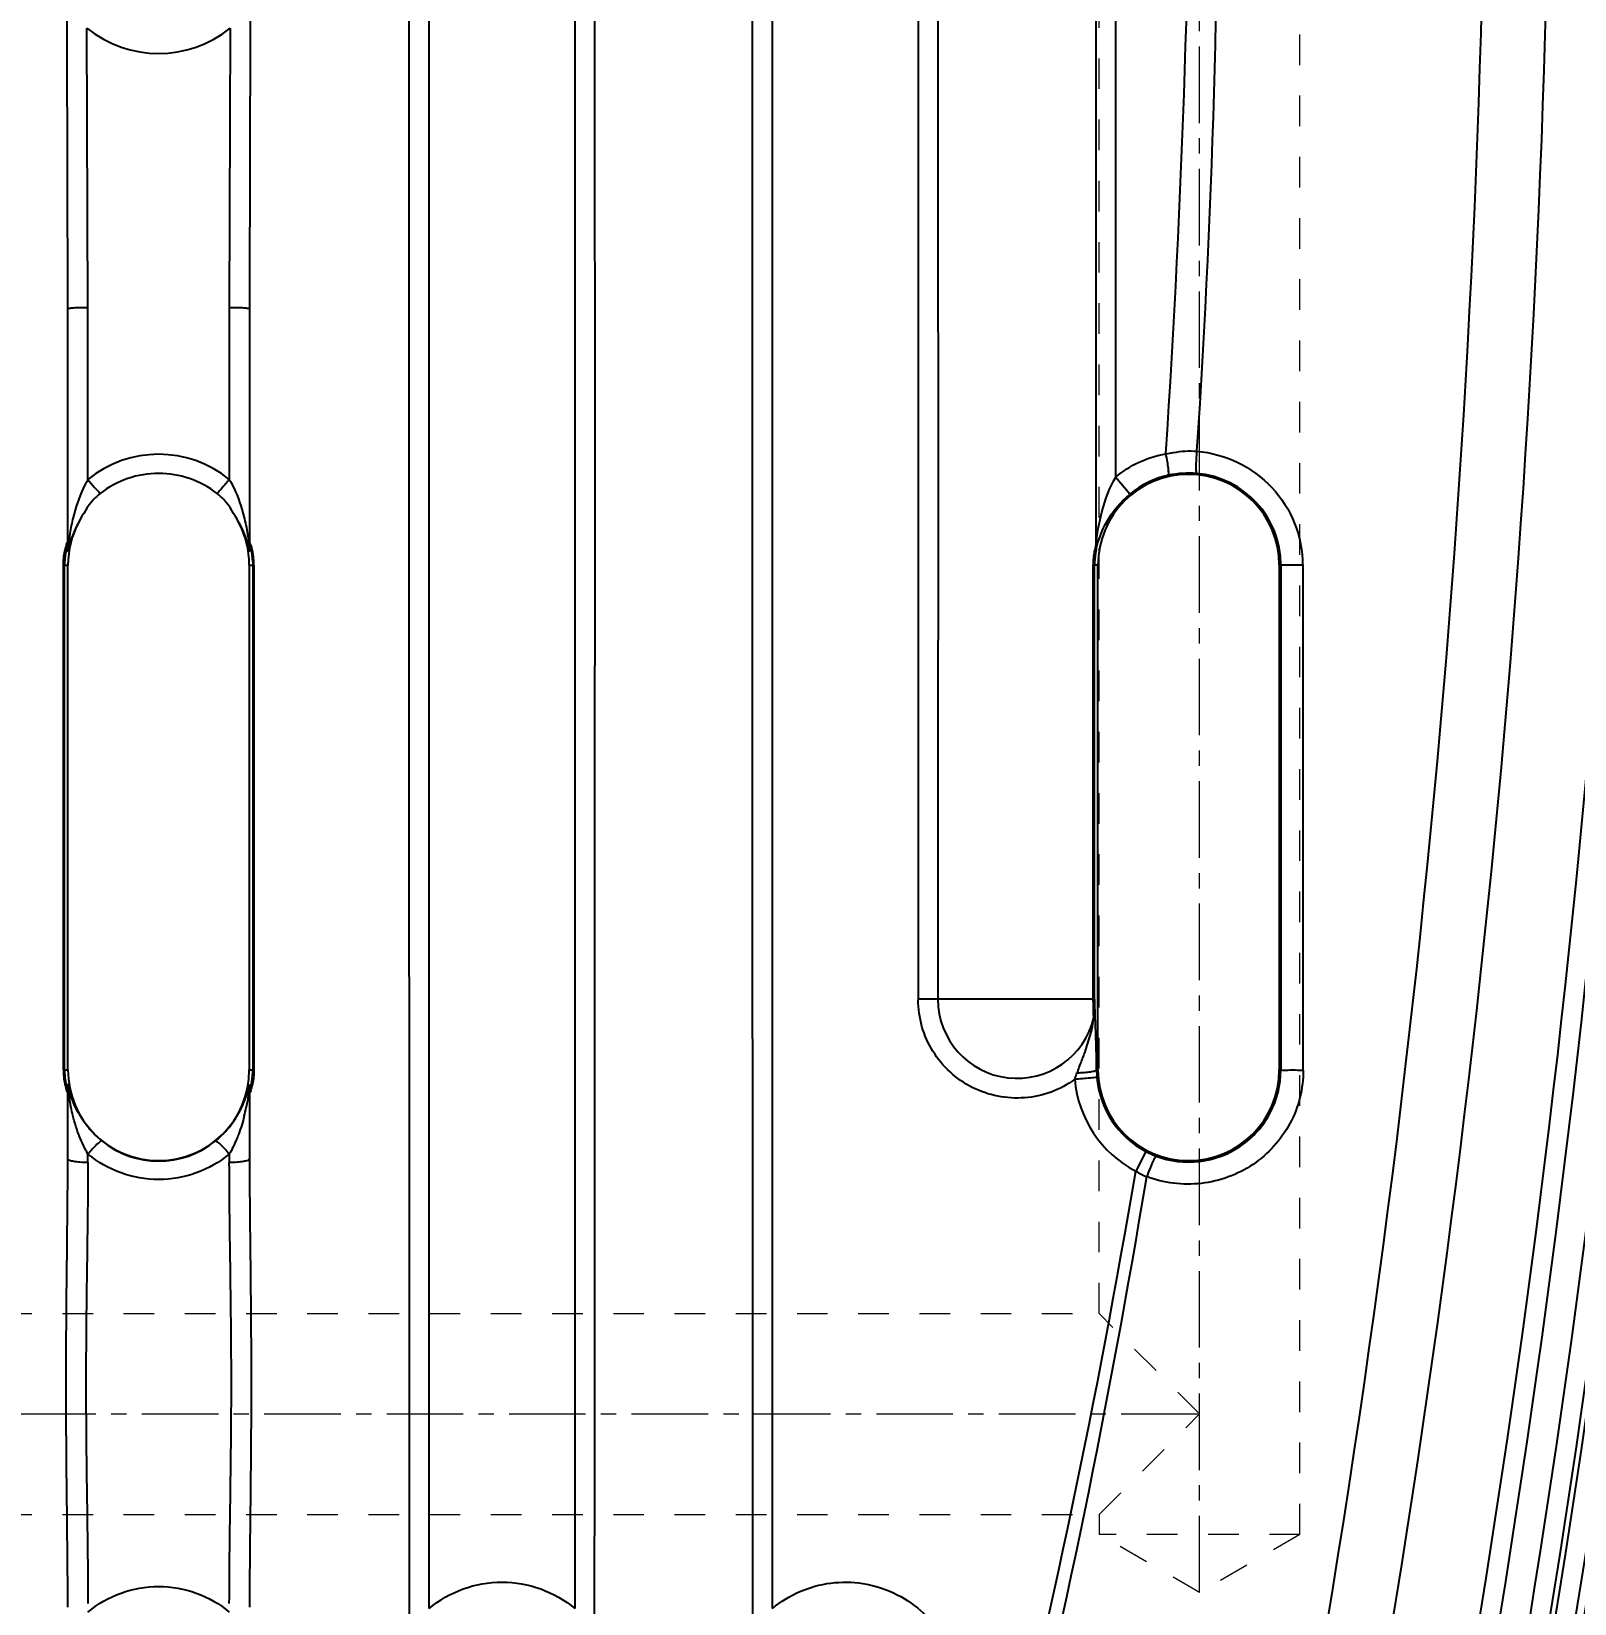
# Model space of a CAD drawing. Header units: millimetres. Extents: x 1147 to 12155, y -6137 to -4403.
# Drawn here: x 4220.6 to 4297.4, y -5354.2 to -5275.9 of the extents above; entities that cross this region are included whole.
import ezdxf

# ---------------------------------------------------------------- set-up
doc = ezdxf.new("R2010")
doc.units = ezdxf.units.MM
doc.header["$LTSCALE"] = 16.335
doc.header["$PDMODE"] = 3
doc.header["$PDSIZE"] = 0.3125
doc.linetypes.add('CENTER', pattern=[0.6, 0.375, -0.075, 0.075, -0.075])
doc.linetypes.add('HIDDEN', pattern=[0.2, 0.1, -0.1])
doc.layers.get('0').update_dxf_attribs({"linetype": 'CONTINUOUS'})
doc.layers.get('Defpoints').update_dxf_attribs({"linetype": 'CONTINUOUS'})
doc.layers.add('cool', color=153, linetype='HIDDEN', lineweight=9)
doc.layers.add('DEFAULT_2', color=8, linetype='HIDDEN')
doc.styles.get("Standard").update_dxf_attribs({"font": 'txt', "width": 0.8})
doc.dimstyles.get("Standard").update_dxf_attribs({"dimtxt": 0.15625, "dimasz": 0.1875, "dimexe": 0.125, "dimexo": 0.0625, "dimtad": 0, "dimtih": 1, "dimtoh": 1, "dimdsep": 46, "dimtxsty": 'Standard', "dimcen": 0.09, "dimadec": 0, "dimazin": 0, "dimtp": 0.01, "dimtm": 0.01, "dimtfac": 1, "dimtofl": 0, "dimtmove": 0, "dimatfit": 3, "dimfxl": 0, "dimtolj": 1, "dimarcsym": 0})

# ---------------------------------------------------------------- blocks, each defined once
blk = doc.blocks.new('*D706')
at = {"color": 4, "lineweight": -2}
blk.add_line((4382.928, -5433.772), (4392.478, -5433.772), dxfattribs=at)
at = {"layer": 'Defpoints', "color": 0}
for p in [(4103.729, -5263.772), (4382.866, -5433.772), (4392.478, -5433.772)]:
    blk.add_point(p, dxfattribs=at)
at = {"color": 6, "insert": (4405.811, -5433.772), "char_height": 8, "attachment_point": 5}
blk.add_mtext('\\A1;170.00', dxfattribs=at)
blk = doc.blocks.new('*D707')
at = {"color": 4, "lineweight": -2}
blk.add_line((4359.791, -5468.772), (4392.478, -5468.772), dxfattribs=at)
at = {"layer": 'Defpoints', "color": 0}
for p in [(4103.729, -5263.772), (4359.729, -5468.772), (4392.478, -5468.772)]:
    blk.add_point(p, dxfattribs=at)
at = {"color": 6, "insert": (4406.878, -5468.772), "char_height": 8, "attachment_point": 5}
blk.add_mtext('\\A1;205.00', dxfattribs=at)
blk = doc.blocks.new('*D709')
at = {"color": 4, "lineweight": -2}
blk.add_line((4348.729, -5479.834), (4348.729, -5513.096), dxfattribs=at)
at = {"layer": 'Defpoints', "color": 0}
for p in [(4103.729, -5263.772), (4348.729, -5479.772), (4348.729, -5513.096)]:
    blk.add_point(p, dxfattribs=at)
at = {"color": 6, "insert": (4348.729, -5528.03), "char_height": 8, "attachment_point": 5, "rotation": 90}
blk.add_mtext('\\A1;245.00', dxfattribs=at)
blk = doc.blocks.new('37')
at = {"layer": 'cool', "color": 1, "linetype": 'CENTER', "ltscale": 0.621977}
for p, q in [((1175, -89.887), (1175, 59)), ((720, -81), (1175, -81))]:
    blk.add_line(p, q, dxfattribs=at)
at = {"layer": 'cool', "ltscale": 0.932966}
for p, q in [((1170, -76), (1170, 45)), ((1180, -87), (1180, 45)), ((734.334, -76), (1170, -76)), ((1175, -81), (1170, -76)), ((1170, -86), (1175, -81)), ((734.334, -86), (1170, -86)), ((1170, -86), (1170, -87)), ((1180, -87), (1170, -87)), ((1175, -89.887), (1170, -87)), ((1180, -87), (1175, -89.887))]:
    blk.add_line(p, q, dxfattribs=at)

msp = doc.modelspace()

# ---------------------------------------------------------------- linework, layer by layer
at = {"color": 7, "linetype": 'Continuous'}
for p, q in [((4240.365, -5354.453), (4240.365, -5258.772)), ((4247.627, -5258.772), (4247.627, -5354.453)), ((4257.458, -5354.452), (4257.458, -5258.772)), ((4264.723, -5258.772), (4264.723, -5324.153)), ((4274.552, -5258.771), (4274.552, -5298.136)), ((4223.383, -5289.684), (4223.334, -5275.781)), ((4230.471, -5275.781), (4230.422, -5289.684)), ((4222.378, -5301.684), (4222.378, -5289.749)), ((4223.383, -5298.251), (4223.383, -5289.684)), ((4230.422, -5289.684), (4230.422, -5298.251)), ((4231.427, -5289.749), (4231.427, -5301.684)), ((4275.255, -5298.989), (4274.549, -5298.139)), ((4222.159, -5302.511), (4222.389, -5302.511)), ((4222.159, -5327.648), (4222.159, -5302.511)), ((4222.218, -5327.648), (4222.218, -5302.511)), ((4222.389, -5327.648), (4222.389, -5302.511)), ((4231.416, -5302.511), (4231.646, -5302.511)), ((4231.416, -5302.511), (4231.416, -5327.648)), ((4231.588, -5302.511), (4231.588, -5327.648)), ((4231.646, -5302.511), (4231.646, -5327.648)), ((4273.669, -5302.511), (4273.44, -5302.511)), ((4273.44, -5324.129), (4273.44, -5302.511)), ((4273.498, -5324.129), (4273.498, -5302.511)), ((4273.669, -5327.648), (4273.669, -5302.511)), ((4283.861, -5302.51), (4282.697, -5302.511)), ((4282.697, -5302.511), (4282.697, -5327.648)), ((4273.498, -5324.129), (4265.702, -5324.129)), ((4222.218, -5327.648), (4222.389, -5327.648)), ((4231.416, -5327.648), (4231.646, -5327.648)), ((4282.697, -5327.648), (4282.773, -5327.648)), ((4222.378, -5332.076), (4222.378, -5328.536)), ((4231.427, -5328.536), (4231.427, -5332.076)), ((4223.383, -5332.256), (4223.383, -5331.833)), ((4230.422, -5331.833), (4230.422, -5332.256)), ((4276.061, -5331.705), (4275.549, -5332.686))]:
    msp.add_line(p, q, dxfattribs=at)
for centre, radius, start, end in [((3701.529, -5258.772), 603.626, 349.272711, 10.727289), ((3701.529, -5258.772), 604.043, 349.272711, 10.727289), ((3701.529, -5258.772), 605.047, 349.272711, 10.727289), ((3701.529, -5258.772), 598.919, 349.272711, 10.727289), ((3701.529, -5258.772), 599.906, 349.272711, 10.727289), ((3701.529, -5258.772), 601.382, 349.272711, 10.727289), ((3701.529, -5258.772), 602.369, 349.272711, 10.727289), ((3701.529, -5258.772), 602.639, 349.272711, 10.727289), ((3701.529, -5258.772), 594.664, 349.272711, 10.727289), ((3701.529, -5258.772), 591.466, 349.272711, 10.727289), ((3706.523, -5259.124), 571.783, 356.20448, 0.0354), ((3785.221, -5264.331), 494.45, 356.22936, 0.64649), ((-390.119, -5295.083), 4612.5, 0.066262, 0.281961), ((8902.238, -5295.265), 4670.814, 179.719327, 179.932335), ((4226.903, -5271.38), 5.665, 230.95981, 309.03929), ((4226.903, -5302.567), 5.568, 50.80221, 129.1991), ((4278.183, -5302.511), 4.514, 0, 180), ((4278.182, -5302.508), 4.578, 102.68135, 129.74557), ((4278.186, -5302.837), 4.9, 85.20577, 101.88101), ((4278.204, -5302.506), 4.569, 359.94028, 85.08694), ((4226.903, -5302.511), 4.514, 151.84951, 180), ((4226.903, -5302.511), 4.514, 0, 28.09906), ((4221.343, -5301.398), 1.035, 348.04059, 356.00314), ((4232.463, -5301.397), 1.035, 184.00384, 191.96253), ((4198.779, -5302.672), 23.6, 2.39904, 2.57521), ((4200.724, -5302.589), 21.653, 1.97108, 2.39421), ((4253.476, -5302.603), 22.048, 177.81364, 178.02749), ((4253.24, -5302.595), 21.812, 177.4164, 177.8109), ((4227.555, -5302.541), 4.033, 4.01677, 7.28011), ((4269.636, -5324.131), 3.934, 179.97456, 346.66054), ((4151.137, -5280.022), 130.546, 338.59684, 338.74835), ((4226.903, -5327.648), 4.514, 180, 0), ((4278.185, -5327.649), 5.685, 184.68427, 242.37283), ((4334.691, -5351.922), 66.588, 158.63364, 158.76594), ((4278.183, -5327.647), 4.579, 184.68452, 242.38387), ((4278.183, -5327.648), 4.514, 180, 0), ((4199.737, -5327.529), 22.641, 357.42401, 357.72539), ((4221.343, -5328.761), 1.035, 0.0207, 11.96195), ((4200.331, -5327.555), 22.046, 357.72953, 357.89502), ((4221.381, -5328.537), 0.997, 0.01143, 9.95332), ((4232.424, -5328.537), 0.997, 170.04655, 179.98823), ((4232.462, -5328.761), 1.035, 168.04122, 179.98601), ((4253.457, -5327.555), 22.03, 182.10488, 182.58023), ((4222.086, -5327.65), 9.364, 345.801, 348.57584), ((4226.903, -5327.701), 4.482, 230.86615, 309.13288), ((4278.269, -5327.482), 4.765, 242.39348, 249.07115), ((3851.528, -5261.199), 430.005, 345.87413, 350.4303), ((4277.882, -5328.631), 4.679, 240.08657, 247.57953), ((3840.442, -5260.96), 441.564, 346.19519, 350.61617), ((3701.529, -5258.772), 605.185, 349.272711, 352.830471)]:
    msp.add_arc(centre, radius, start, end, dxfattribs=at)
for points in [[(4239.402, -5357.821), (4239.379, -5324.803), (4239.373, -5291.786), (4239.39, -5258.768)], [(4248.602, -5258.768), (4248.62, -5291.786), (4248.614, -5324.803), (4248.59, -5357.821)], [(4256.496, -5357.821), (4256.472, -5324.803), (4256.466, -5291.786), (4256.484, -5258.768)], [(4265.693, -5258.768), (4265.708, -5280.555), (4265.711, -5302.342), (4265.701, -5324.129)], [(4273.579, -5258.768), (4273.57, -5273.041), (4273.565, -5287.313), (4273.566, -5301.585)], [(4231.578, -5302.259), (4231.584, -5302.343), (4231.588, -5302.427), (4231.588, -5302.511)], [(4273.576, -5301.762), (4273.582, -5301.704), (4273.579, -5301.643), (4273.566, -5301.585)], [(4282.773, -5302.511), (4282.773, -5310.89), (4282.774, -5319.269), (4282.773, -5327.648)], [(4283.876, -5302.509), (4283.877, -5310.889), (4283.877, -5319.27), (4283.876, -5327.651)], [(4273.516, -5324.789), (4273.513, -5324.874), (4273.495, -5324.959), (4273.464, -5325.039)], [(4222.967, -5330.963), (4222.832, -5330.622), (4222.721, -5330.271), (4222.633, -5329.915)], [(4231.164, -5329.947), (4231.089, -5330.245), (4230.999, -5330.539), (4230.891, -5330.827)], [(4223.383, -5331.833), (4223.223, -5331.555), (4223.085, -5331.262), (4222.967, -5330.963)]]:
    msp.add_open_spline(points, degree=3, dxfattribs=at)
for points, knots in [([(4222.378, -5289.749), (4222.378, -5289.74), (4222.418, -5289.731), (4222.468, -5289.72), (4222.564, -5289.711), (4222.68, -5289.702), (4222.823, -5289.694), (4223.06, -5289.686), (4223.25, -5289.684), (4223.383, -5289.684)], [0, 0, 0, 0, 0.025145, 0.087056, 0.180852, 0.297035, 0.436393, 0.604588, 1, 1, 1, 1]), ([(4230.422, -5289.684), (4230.555, -5289.684), (4230.746, -5289.686), (4230.982, -5289.694), (4231.126, -5289.702), (4231.241, -5289.711), (4231.337, -5289.72), (4231.388, -5289.731), (4231.427, -5289.74), (4231.427, -5289.749)], [0, 0, 0, 0, 0.395412, 0.563607, 0.702965, 0.819148, 0.912944, 0.974855, 1, 1, 1, 1]), ([(4277.052, -5296.974), (4277.178, -5296.948), (4277.498, -5296.897), (4278.013, -5296.821), (4278.405, -5296.832), (4278.6, -5296.848)], [0, 0, 0, 0, 0.247372, 0.62306, 1, 1, 1, 1]), ([(4274.552, -5298.136), (4274.907, -5297.838), (4275.697, -5297.328), (4276.596, -5297.054), (4277.053, -5296.974)], [0, 0, 0, 0, 0.499897, 1, 1, 1, 1]), ([(4277.178, -5298.042), (4277.186, -5298.034), (4277.193, -5297.996), (4277.196, -5297.929), (4277.191, -5297.826), (4277.172, -5297.635), (4277.127, -5297.347), (4277.081, -5297.104), (4277.053, -5296.974)], [0, 0, 0, 0, 0.032947, 0.096913, 0.191942, 0.315159, 0.630119, 1, 1, 1, 1]), ([(4278.596, -5297.954), (4278.586, -5297.947), (4278.579, -5297.909), (4278.568, -5297.843), (4278.563, -5297.736), (4278.56, -5297.534), (4278.573, -5297.233), (4278.59, -5296.98), (4278.601, -5296.848)], [0, 0, 0, 0, 0.030614, 0.093704, 0.189044, 0.315412, 0.642797, 1, 1, 1, 1]), ([(4278.6, -5296.848), (4279.3, -5296.908), (4280.691, -5297.287), (4282.427, -5298.565), (4283.588, -5300.384), (4283.861, -5301.805), (4283.861, -5302.509)], [0, 0, 0, 0, 0.249678, 0.499666, 0.7498, 1, 1, 1, 1]), ([(4223.383, -5298.251), (4223.299, -5298.4), (4222.98, -5299), (4222.766, -5299.652), (4222.645, -5300.145)], [0, 0, 0, 0, 0.25155, 1, 1, 1, 1]), ([(4223.383, -5298.251), (4223.492, -5298.384), (4223.691, -5298.62), (4223.895, -5298.852), (4223.993, -5298.949)], [0, 0, 0, 0, 0.555154, 1, 1, 1, 1]), ([(4229.813, -5298.949), (4229.401, -5298.631), (4228.468, -5298.124), (4226.903, -5297.861), (4225.337, -5298.124), (4224.404, -5298.631), (4223.993, -5298.949)], [0, 0, 0, 0, 0.250024, 0.5, 0.749972, 1, 1, 1, 1]), ([(4230.422, -5298.251), (4230.309, -5298.389), (4230.11, -5298.625), (4229.906, -5298.857), (4229.813, -5298.949)], [0, 0, 0, 0, 0.576323, 1, 1, 1, 1]), ([(4230.422, -5298.251), (4230.506, -5298.395), (4230.813, -5298.983), (4231.027, -5299.616), (4231.149, -5300.096)], [0, 0, 0, 0, 0.251484, 1, 1, 1, 1]), ([(4273.566, -5301.585), (4273.627, -5300.988), (4273.825, -5299.798), (4274.252, -5298.655), (4274.553, -5298.131)], [0, 0, 0, 0, 0.49835, 1, 1, 1, 1]), ([(4223.993, -5298.949), (4223.874, -5299.04), (4223.435, -5299.455), (4223.135, -5299.985), (4222.923, -5300.381)], [0, 0, 0, 0, 0.250455, 1, 1, 1, 1]), ([(4230.884, -5300.385), (4230.672, -5299.988), (4230.372, -5299.455), (4229.932, -5299.041), (4229.813, -5298.949)], [0, 0, 0, 0, 0.749613, 1, 1, 1, 1]), ([(4273.576, -5301.762), (4273.686, -5301.272), (4274.071, -5300.228), (4274.797, -5299.366), (4275.255, -5298.988)], [0, 0, 0, 0, 0.458257, 1, 1, 1, 1]), ([(4222.645, -5300.145), (4222.612, -5300.278), (4222.553, -5300.545), (4222.49, -5300.881), (4222.451, -5301.15), (4222.425, -5301.348), (4222.407, -5301.509), (4222.39, -5301.62), (4222.385, -5301.666), (4222.38, -5301.683)], [0, 0, 0, 0, 0.263412, 0.525165, 0.655591, 0.78502, 0.910509, 0.966514, 1, 1, 1, 1]), ([(4231.149, -5300.096), (4231.185, -5300.24), (4231.249, -5300.517), (4231.333, -5301.008), (4231.369, -5301.213), (4231.427, -5301.78), (4231.427, -5301.684)], [0, 0, 0, 0, 0.276216, 0.550758, 0.821905, 1, 1, 1, 1]), ([(4222.159, -5302.511), (4222.159, -5302.276), (4222.19, -5301.952), (4222.282, -5301.589), (4222.327, -5301.455), (4222.35, -5301.408)], [0, 0, 0, 0, 0.626279, 0.859418, 1, 1, 1, 1]), ([(4222.35, -5301.408), (4222.355, -5301.397), (4222.369, -5301.36), (4222.378, -5301.391), (4222.378, -5301.398)], [0, 0, 0, 0, 0.62887, 1, 1, 1, 1]), ([(4231.646, -5302.511), (4231.646, -5302.429), (4231.64, -5302.266), (4231.618, -5302.04), (4231.576, -5301.813), (4231.549, -5301.663), (4231.427, -5301.31), (4231.427, -5301.398)], [0, 0, 0, 0, 0.21517, 0.421409, 0.609616, 0.770703, 1, 1, 1, 1]), ([(4222.243, -5302.089), (4222.239, -5302.123), (4222.225, -5302.263), (4222.218, -5302.404), (4222.218, -5302.511)], [0, 0, 0, 0, 0.240834, 1, 1, 1, 1]), ([(4222.355, -5301.612), (4222.355, -5301.607), (4222.353, -5301.589), (4222.327, -5301.628), (4222.318, -5301.677), (4222.287, -5301.787), (4222.264, -5301.925), (4222.249, -5302.031), (4222.243, -5302.089)], [0, 0, 0, 0, 0.030803, 0.058491, 0.180435, 0.388705, 0.667761, 1, 1, 1, 1]), ([(4231.45, -5301.612), (4231.45, -5301.607), (4231.451, -5301.591), (4231.476, -5301.62), (4231.483, -5301.666), (4231.513, -5301.76), (4231.534, -5301.883), (4231.549, -5301.978), (4231.556, -5302.03)], [0, 0, 0, 0, 0.03394, 0.05945, 0.177442, 0.38327, 0.6627, 1, 1, 1, 1]), ([(4273.44, -5302.511), (4273.44, -5302.422), (4273.452, -5302.11), (4273.503, -5301.799), (4273.566, -5301.585)], [0, 0, 0, 0, 0.28533, 1, 1, 1, 1]), ([(4273.576, -5301.762), (4273.564, -5301.813), (4273.519, -5302.06), (4273.498, -5302.311), (4273.498, -5302.511)], [0, 0, 0, 0, 0.206221, 1, 1, 1, 1]), ([(4265.702, -5324.129), (4265.661, -5324.129), (4265.333, -5324.127), (4265.005, -5324.127), (4264.718, -5324.127)], [0, 0, 0, 0, 0.125648, 1, 1, 1, 1]), ([(4272.519, -5328.114), (4272.156, -5328.376), (4271.353, -5328.803), (4269.595, -5329.19), (4267.294, -5328.743), (4265.575, -5327.149), (4264.849, -5325.502), (4264.722, -5324.601), (4264.723, -5324.153)], [0, 0, 0, 0, 0.125576, 0.251205, 0.500008, 0.748814, 0.874436, 1, 1, 1, 1]), ([(4273.465, -5325.039), (4273.46, -5324.98), (4273.443, -5324.677), (4273.44, -5324.373), (4273.44, -5324.129)], [0, 0, 0, 0, 0.194503, 1, 1, 1, 1]), ([(4273.498, -5324.129), (4273.498, -5324.193), (4273.5, -5324.413), (4273.505, -5324.633), (4273.516, -5324.789)], [0, 0, 0, 0, 0.290307, 1, 1, 1, 1]), ([(4273.603, -5327.648), (4273.597, -5327.124), (4273.585, -5326.369), (4273.549, -5325.416), (4273.531, -5324.987), (4273.516, -5324.789)], [0, 0, 0, 0, 0.549759, 0.791724, 1, 1, 1, 1]), ([(4272.805, -5327.34), (4272.875, -5327.161), (4273.159, -5326.415), (4273.39, -5325.64), (4273.464, -5325.039)], [0, 0, 0, 0, 0.241454, 1, 1, 1, 1]), ([(4222.218, -5327.648), (4222.216, -5327.648), (4222.196, -5327.65), (4222.176, -5327.647), (4222.159, -5327.648)], [0, 0, 0, 0, 0.114658, 1, 1, 1, 1]), ([(4222.159, -5327.648), (4222.159, -5327.883), (4222.19, -5328.206), (4222.282, -5328.569), (4222.326, -5328.703), (4222.349, -5328.75)], [0, 0, 0, 0, 0.625487, 0.858717, 1, 1, 1, 1]), ([(4222.218, -5327.648), (4222.218, -5327.711), (4222.223, -5327.842), (4222.235, -5328.084), (4222.347, -5328.728), (4222.355, -5328.547)], [0, 0, 0, 0, 0.205311, 0.405114, 1, 1, 1, 1]), ([(4231.45, -5328.547), (4231.45, -5328.552), (4231.453, -5328.57), (4231.478, -5328.531), (4231.487, -5328.482), (4231.518, -5328.372), (4231.542, -5328.234), (4231.556, -5328.127), (4231.563, -5328.069)], [0, 0, 0, 0, 0.030725, 0.05846, 0.180454, 0.388744, 0.667802, 1, 1, 1, 1]), ([(4231.646, -5327.648), (4231.646, -5327.882), (4231.615, -5328.205), (4231.524, -5328.568), (4231.479, -5328.702), (4231.456, -5328.75)], [0, 0, 0, 0, 0.625051, 0.858243, 1, 1, 1, 1]), ([(4231.563, -5328.069), (4231.567, -5328.036), (4231.581, -5327.896), (4231.588, -5327.755), (4231.588, -5327.648)], [0, 0, 0, 0, 0.240886, 1, 1, 1, 1]), ([(4272.519, -5328.114), (4272.526, -5328.088), (4272.557, -5327.984), (4272.594, -5327.882), (4272.624, -5327.805)], [0, 0, 0, 0, 0.241646, 1, 1, 1, 1]), ([(4273.62, -5328.021), (4273.506, -5328.035), (4273.138, -5328.058), (4272.772, -5328.093), (4272.519, -5328.114)], [0, 0, 0, 0, 0.310588, 1, 1, 1, 1]), ([(4273.603, -5327.648), (4273.598, -5327.66), (4273.567, -5327.682), (4273.468, -5327.722), (4273.265, -5327.761), (4272.968, -5327.791), (4272.742, -5327.802), (4272.624, -5327.805)], [0, 0, 0, 0, 0.038, 0.104547, 0.325663, 0.645588, 1, 1, 1, 1]), ([(4283.895, -5327.651), (4283.896, -5328.565), (4283.433, -5330.425), (4281.516, -5332.534), (4278.846, -5333.518), (4276.952, -5333.279), (4276.097, -5332.956)], [0, 0, 0, 0, 0.250077, 0.50011, 0.750161, 1, 1, 1, 1]), ([(4276.567, -5331.933), (4277.247, -5332.193), (4278.762, -5332.384), (4280.891, -5331.577), (4282.407, -5329.872), (4282.773, -5328.382), (4282.773, -5327.648)], [0, 0, 0, 0, 0.24907, 0.49882, 0.749222, 1, 1, 1, 1]), ([(4282.773, -5327.648), (4282.889, -5327.652), (4283.263, -5327.647), (4283.637, -5327.65), (4283.895, -5327.65)], [0, 0, 0, 0, 0.311505, 1, 1, 1, 1]), ([(4222.349, -5328.75), (4222.355, -5328.762), (4222.369, -5328.799), (4222.378, -5328.768), (4222.378, -5328.761)], [0, 0, 0, 0, 0.635214, 1, 1, 1, 1]), ([(4222.633, -5329.915), (4222.6, -5329.786), (4222.557, -5329.592), (4222.506, -5329.331), (4222.472, -5329.136), (4222.442, -5328.94), (4222.42, -5328.783), (4222.403, -5328.646), (4222.395, -5328.588), (4222.381, -5328.468), (4222.378, -5328.524), (4222.378, -5328.536)], [0, 0, 0, 0, 0.269433, 0.403925, 0.538166, 0.671965, 0.804685, 0.869898, 0.931993, 0.974015, 1, 1, 1, 1]), ([(4231.427, -5328.536), (4231.427, -5328.423), (4231.365, -5328.96), (4231.329, -5329.159), (4231.287, -5329.398), (4231.265, -5329.505)], [0, 0, 0, 0, 0.34385, 0.666576, 1, 1, 1, 1]), ([(4231.456, -5328.75), (4231.451, -5328.761), (4231.437, -5328.799), (4231.427, -5328.768), (4231.427, -5328.761)], [0, 0, 0, 0, 0.639551, 1, 1, 1, 1]), ([(4229.731, -5331.177), (4229.831, -5331.096), (4230.211, -5330.761), (4230.539, -5330.367), (4230.744, -5330.049)], [0, 0, 0, 0, 0.252974, 1, 1, 1, 1]), ([(4224.074, -5331.177), (4224.064, -5331.174), (4224.032, -5331.186), (4223.981, -5331.218), (4223.91, -5331.275), (4223.783, -5331.391), (4223.604, -5331.579), (4223.459, -5331.744), (4223.383, -5331.833)], [0, 0, 0, 0, 0.034384, 0.097734, 0.191301, 0.314584, 0.635995, 1, 1, 1, 1]), ([(4229.731, -5331.177), (4229.743, -5331.174), (4229.779, -5331.19), (4229.834, -5331.226), (4229.911, -5331.289), (4230.04, -5331.408), (4230.213, -5331.592), (4230.352, -5331.75), (4230.422, -5331.833)], [0, 0, 0, 0, 0.038918, 0.110646, 0.213333, 0.343087, 0.66087, 1, 1, 1, 1]), ([(4230.891, -5330.827), (4230.858, -5330.916), (4230.722, -5331.26), (4230.559, -5331.595), (4230.422, -5331.833)], [0, 0, 0, 0, 0.256404, 1, 1, 1, 1]), ([(4230.422, -5331.833), (4229.935, -5332.236), (4228.811, -5332.881), (4226.903, -5333.215), (4224.994, -5332.881), (4223.87, -5332.236), (4223.383, -5331.833)], [0, 0, 0, 0, 0.249609, 0.50001, 0.750407, 1, 1, 1, 1]), ([(4276.567, -5331.933), (4276.556, -5331.936), (4276.535, -5331.969), (4276.498, -5332.025), (4276.449, -5332.123), (4276.388, -5332.25), (4276.318, -5332.407), (4276.219, -5332.645), (4276.145, -5332.831), (4276.097, -5332.956)], [0, 0, 0, 0, 0.029547, 0.092476, 0.188102, 0.315017, 0.470072, 0.643533, 1, 1, 1, 1]), ([(4222.378, -5354.391), (4222.378, -5352.536), (4222.327, -5348.817), (4222.283, -5343.234), (4222.327, -5337.65), (4222.378, -5333.931), (4222.378, -5332.076)], [0, 0, 0, 0, 0.249325, 0.5, 0.750675, 1, 1, 1, 1]), ([(4223.383, -5332.256), (4223.25, -5332.256), (4223.015, -5332.249), (4222.696, -5332.211), (4222.508, -5332.172), (4222.378, -5332.113), (4222.378, -5332.076)], [0, 0, 0, 0, 0.384295, 0.684921, 0.894812, 1, 1, 1, 1]), ([(4223.383, -5332.256), (4223.383, -5334.079), (4223.32, -5337.738), (4223.263, -5343.234), (4223.32, -5348.729), (4223.383, -5352.388), (4223.383, -5354.211)], [0, 0, 0, 0, 0.249108, 0.5, 0.750892, 1, 1, 1, 1]), ([(4231.427, -5332.076), (4231.427, -5332.113), (4231.297, -5332.172), (4231.11, -5332.211), (4230.79, -5332.249), (4230.555, -5332.256), (4230.422, -5332.256)], [0, 0, 0, 0, 0.105188, 0.315079, 0.615705, 1, 1, 1, 1]), ([(4230.422, -5354.211), (4230.422, -5352.388), (4230.485, -5348.729), (4230.543, -5343.234), (4230.485, -5337.738), (4230.422, -5334.079), (4230.422, -5332.256)], [0, 0, 0, 0, 0.249107, 0.499999, 0.750892, 1, 1, 1, 1]), ([(4231.427, -5332.076), (4231.427, -5333.931), (4231.478, -5337.65), (4231.522, -5343.234), (4231.478, -5348.817), (4231.427, -5352.536), (4231.427, -5354.391)], [0, 0, 0, 0, 0.249324, 0.499998, 0.750687, 1, 1, 1, 1]), ([(4240.365, -5354.453), (4240.869, -5354.038), (4242.029, -5353.375), (4243.996, -5353.03), (4245.963, -5353.375), (4247.123, -5354.038), (4247.627, -5354.453)], [0, 0, 0, 0, 0.250046, 0.5, 0.749954, 1, 1, 1, 1]), ([(4257.458, -5354.452), (4257.87, -5354.113), (4258.794, -5353.547), (4260.357, -5353.116), (4261.979, -5353.138), (4263.53, -5353.612), (4264.887, -5354.5), (4265.943, -5355.732), (4266.612, -5357.209), (4266.766, -5358.282), (4266.766, -5358.815)], [0, 0, 0, 0, 0.124997, 0.250044, 0.375016, 0.500012, 0.625002, 0.74998, 0.875018, 1, 1, 1, 1]), ([(4223.383, -5354.634), (4223.87, -5354.231), (4224.994, -5353.586), (4226.903, -5353.252), (4228.811, -5353.586), (4229.935, -5354.231), (4230.422, -5354.634)], [0, 0, 0, 0, 0.249607, 0.500005, 0.750406, 1, 1, 1, 1])]:
    msp.add_open_spline(points, degree=3, knots=knots, dxfattribs=at)
at = {"layer": 'DEFAULT_2', "color": 8, "linetype": 'HIDDEN'}
msp.add_line((4273.603, -5327.648), (4273.669, -5327.648), dxfattribs=at)
for centre, radius, start, end in [((4221.349, -5301.398), 1.029, 356.00314, 0.00095), ((4232.456, -5301.398), 1.029, 180.00529, 184.00384), ((4221.396, -5301.684), 0.982, 350.58177, 359.98841), ((4232.409, -5301.684), 0.982, 180.01208, 189.41867), ((4278.775, -5327.598), 5.173, 180.55398, 184.68804), ((4227.058, -5327.466), 4.759, 209.18458, 212.61762), ((4226.743, -5327.464), 4.763, 327.13708, 330.61848)]:
    msp.add_arc(centre, radius, start, end, dxfattribs=at)
for points, knots in [([(4222.923, -5300.38), (4222.846, -5300.516), (4222.712, -5300.787), (4222.544, -5301.202), (4222.46, -5301.529), (4222.401, -5301.739), (4222.383, -5301.812), (4222.371, -5301.838)], [0, 0, 0, 0, 0.299972, 0.578777, 0.857151, 0.945803, 1, 1, 1, 1]), ([(4230.884, -5300.385), (4230.956, -5300.512), (4231.086, -5300.768), (4231.241, -5301.157), (4231.336, -5301.474), (4231.395, -5301.701), (4231.414, -5301.802), (4231.428, -5301.843)], [0, 0, 0, 0, 0.280442, 0.549844, 0.803434, 0.916323, 1, 1, 1, 1]), ([(4222.904, -5329.787), (4222.826, -5329.647), (4222.691, -5329.382), (4222.514, -5328.888), (4222.464, -5328.732), (4222.365, -5328.311), (4222.363, -5328.364)], [0, 0, 0, 0, 0.313687, 0.616206, 0.894524, 1, 1, 1, 1]), ([(4230.894, -5329.801), (4230.964, -5329.676), (4231.091, -5329.425), (4231.244, -5329.041), (4231.339, -5328.725), (4231.397, -5328.502), (4231.417, -5328.403), (4231.43, -5328.364)], [0, 0, 0, 0, 0.278546, 0.548723, 0.805103, 0.919661, 1, 1, 1, 1]), ([(4224.074, -5331.177), (4223.974, -5331.095), (4223.588, -5330.755), (4223.257, -5330.355), (4223.05, -5330.031)], [0, 0, 0, 0, 0.252717, 1, 1, 1, 1])]:
    msp.add_open_spline(points, degree=3, knots=knots, dxfattribs=at)

# ---------------------------------------------------------------- block references
msp.add_blockref('37', (3103.729, -5263.772))

# ---------------------------------------------------------------- dimensions: what is measured, and where the dimension line sits
for feature_location, offset, dtype, picture, middle in [((4382.866, -5433.772), (9.612, 0), 0, '*D706', (4405.811, -5433.772)), ((4359.729, -5468.772), (32.749, 0), 0, '*D707', (4406.878, -5468.772)), ((4348.729, -5479.772), (0, -33.325), 1, '*D709', (4348.729, -5528.03))]:
    dim = msp.add_ordinate_dim(feature_location=feature_location, offset=offset, dtype=dtype, origin=(4103.729, -5263.772), dimstyle='Standard', override={"dimtxt": 8, "dimasz": 10, "dimgap": 0, "dimtih": 0, "dimtoh": 0, "dimzin": 0, "dimcen": 0, "dimclrd": 4, "dimclre": 4, "dimclrt": 6, "dimadec": 2, "dimtp": 0, "dimtm": 0, "dimtzin": 0})
    dim.commit()
    dim.dimension.update_dxf_attribs({"geometry": picture, "text_midpoint": middle})

doc.saveas('drawing.dxf')
